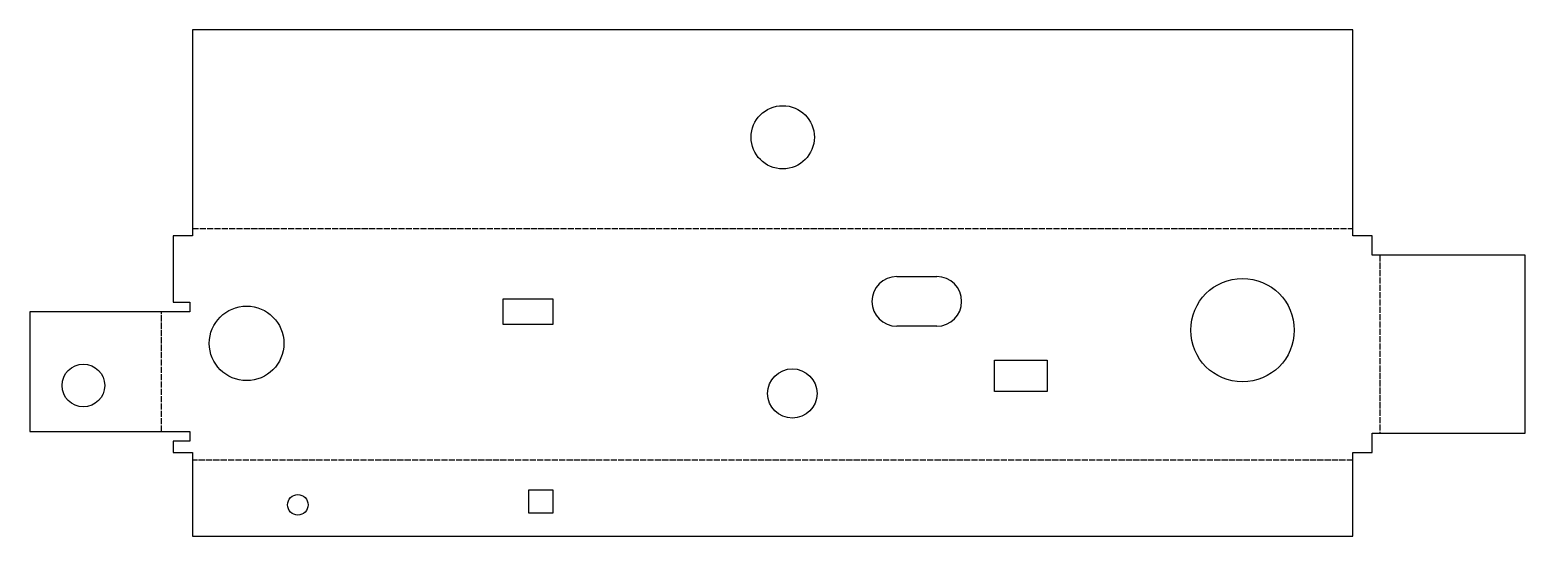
# Model space of a CAD drawing. Header units: millimetres. Extents: x -30 to 280, y -17 to 88.
import ezdxf

# ---------------------------------------------------------------- set-up
doc = ezdxf.new("R2010")
doc.units = ezdxf.units.MM
doc.linetypes.add('DASHED', pattern=[1.524, 1.27, -0.254])
doc.layers.add('BEND', color=7, linetype='Continuous')
doc.layers.add('CUT', color=7, linetype='Continuous')

msp = doc.modelspace()

# ---------------------------------------------------------------- linework, layer by layer
at = {"layer": 'BEND', "color": 3, "linetype": 'DASHED'}
for p, q in [((4, 46.49), (244.3, 46.49)), ((249.87, 40.91), (249.87, 4)), ((-2.36, 4.35), (-2.36, 29.19)), ((244.3, -1.57), (4, -1.57))]:
    msp.add_line(p, q, dxfattribs=at)
at = {"layer": 'CUT'}
for p, q in [((244.3, 87.65), (4, 87.65)), ((4, 87.65), (4, 44.91)), ((244.3, 44.91), (244.3, 87.65)), ((4, 44.91), (0, 44.91)), ((0, 44.91), (0, 31.19)), ((248.3, 44.91), (244.3, 44.91)), ((248.3, 40.91), (248.3, 44.91)), ((279.97, 40.91), (248.3, 40.91)), ((279.97, 4), (279.97, 40.91)), ((149.85, 36.51), (158.15, 36.51)), ((0, 31.19), (3.5, 31.19)), ((3.5, 31.19), (3.5, 29.19)), ((68.37, 26.58), (68.37, 31.9)), ((68.37, 31.9), (78.66, 31.9)), ((78.66, 31.9), (78.66, 26.58)), ((3.5, 29.19), (-29.64, 29.19)), ((-29.64, 29.19), (-29.64, 4.35)), ((78.66, 26.58), (68.37, 26.58)), ((158.15, 26.21), (149.85, 26.21)), ((170.12, 12.65), (170.12, 19.19)), ((170.12, 19.19), (181.03, 19.19)), ((181.03, 19.19), (181.03, 12.65)), ((181.03, 12.65), (170.12, 12.65)), ((-29.64, 4.35), (3.5, 4.35)), ((3.5, 4.35), (3.5, 2.35)), ((248.3, 0), (248.3, 4)), ((248.3, 4), (279.97, 4)), ((3.5, 2.35), (0, 2.35)), ((0, 2.35), (0, 0)), ((0, 0), (4, 0)), ((4, 0), (4, -17.32)), ((244.3, -17.32), (244.3, 0)), ((244.3, 0), (248.3, 0)), ((73.65, -12.57), (73.65, -7.69)), ((73.65, -7.69), (78.62, -7.69)), ((78.62, -7.69), (78.62, -12.57)), ((78.62, -12.57), (73.65, -12.57)), ((4, -17.32), (244.3, -17.32))]:
    msp.add_line(p, q, dxfattribs=at)
for centre, radius in [((126.25, 65.38), 6.55), ((221.46, 25.39), 10.71), ((15.23, 22.65), 7.72), ((-18.57, 13.91), 4.42), ((128.24, 12.26), 5.11), ((25.84, -10.83), 2.13)]:
    msp.add_circle(centre, radius, dxfattribs=at)
for centre, start, end in [((149.85, 31.36), 90, -90), ((158.15, 31.36), -90, 90)]:
    msp.add_arc(centre, 5.15, start, end, dxfattribs=at)

doc.saveas('drawing.dxf')
